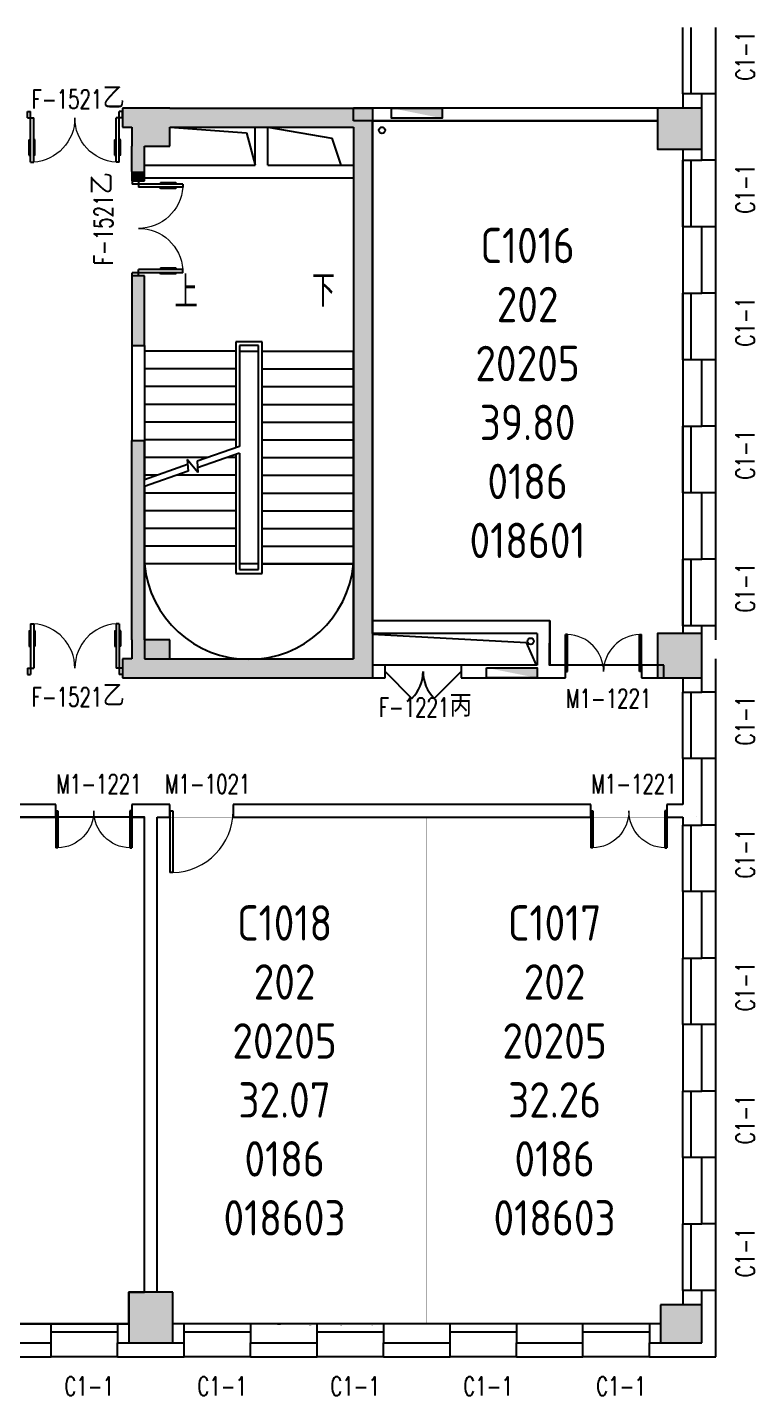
# Model space of a CAD drawing. Extents: x 1456273 to 1532071, y 313528 to 416301.
# Drawn here: x 1520584 to 1532071, y 313528 to 335140 of the extents above; entities that cross this region are included whole.
import ezdxf

# ---------------------------------------------------------------- set-up
doc = ezdxf.new("R2010")
doc.units = 0
doc.header["$LTSCALE"] = 1000
doc.header["$MEASUREMENT"] = 0
for name, color, linetype in [('body', 30, 'Continuous'), ('RM', 4, 'Continuous'), ('RM$', 5, 'Continuous'), ('RM$TXT', 5, 'Continuous'), ('消防', 222, 'Continuous')]:
    doc.layers.add(name, color=color, linetype=linetype)
doc.styles.add('_TCH_DIM', font='SIMPLEX', dxfattribs={"bigfont": 'GBCBIG'})
doc.styles.add('_TCH_WINDOW', font='txt.shx', dxfattribs={"height": 3.5, "bigfont": 'hztxt.shx'})
doc.styles.get("Standard").update_dxf_attribs({"font": 'gbenor.shx', "bigfont": 'gbcbig.shx'})

# ---------------------------------------------------------------- blocks, each defined once
blk = doc.blocks.new('cde')
at = {"layer": '消防'}
blk.add_hatch(color=256, dxfattribs=at).paths.add_polyline_path([(-873426.7166632321, -271674.3896962288), (-874226.7166632321, -271674.3896962288), (-873426.7166632321, -271834.3896962288)])
blk.add_lwpolyline([(-874226.7166632321, -271674.3896962288), (-873426.7166632321, -271674.3896962288), (-873426.7166632321, -271834.3896962288), (-874226.7166632321, -271834.3896962288)], close=True, dxfattribs=at)
blk = doc.blocks.new('$WINLIB2D$00000004')
for p, q in [((-0.5, 0.5), (0.5, 0.5)), ((-0.5, 0.2405796575893152), (0.5, 0.2405796575893152)), ((-0.4999999999999999, -0.5), (0.5, -0.5))]:
    blk.add_line(p, q)
blk = doc.blocks.new('$DorLib2D$00000002')
for p, q in [((-0.5, -5.684341886080802e-17), (-0.5000000000000007, 0.4875)), ((-0.4750000000000007, 0.4875), (-0.5000000000000007, 0.4875)), ((-0.475, -2.842170943040401e-17), (-0.4750000000000007, 0.4875)), ((0.475, -2.842170943040401e-17), (0.4750000000000007, 0.4875)), ((0.4750000000000007, 0.4875), (0.5000000000000007, 0.4875)), ((0.5, -5.684341886080802e-17), (0.5000000000000007, 0.4875)), ((-0.5, -5.684341886080802e-17), (-0.475, -2.842170943040401e-17)), ((0.5, -5.684341886080802e-17), (0.475, -2.842170943040401e-17))]:
    blk.add_line(p, q)
at = {"lineweight": 13}
for centre, start, end in [((-0.4875, -4.263256414560601e-17), 0, 88.53071641864632), ((0.4875, -4.263256414560601e-17), 91.4692835813537, 180)]:
    blk.add_arc(centre, 0.4875, start, end, dxfattribs=at)
blk = doc.blocks.new('$DorLib2D$00000001')
for p, q in [((0.45, 0.9750000000000001), (0.5000000000000002, 0.9750000000000001)), ((0.45, 0), (0.45, 0.9750000000000001)), ((0.5, 0), (0.5, 0.9750000000000001)), ((0.5, 0), (0.45, 0))]:
    blk.add_line(p, q)
at = {"lineweight": 13}
blk.add_arc((0.475, 0), 0.975, 91.4692835813538, 180, dxfattribs=at)
blk = doc.blocks.new('$DorLib2D$00000011')
for p, q in [((-0.4666666602065375, 0.4708801651422996), (-0.46666666020654, -0.06245316819156697)), ((-0.4666666602065375, 0.4708801651422996), (-0.4333333268731733, 0.4708801651422999)), ((-0.4333333268731733, 0.4708801651422999), (-0.4333333268731709, 0.004213498475166344)), ((0.4333333397943598, 0.4708801651422999), (0.4333333397943574, 0.004213498475166344)), ((0.4666666731277241, 0.4708801651422996), (0.4333333397943598, 0.4708801651422999)), ((0.4666666731277241, 0.4708801651422996), (0.4666666731277265, -0.06245316819156697)), ((-0.4833333268732257, 0.3962051976975873), (-0.466666660206538, 0.3962051976975872)), ((-0.41666666020649, 0.3962051976975873), (-0.4333333268731729, 0.3962051976975873)), ((0.4166666731276766, 0.3962051976975873), (0.4333333397943595, 0.3962051976975873)), ((0.4833333397944098, 0.3962051976975873), (0.4666666731277244, 0.3962051976975872)), ((-0.4833333268732233, 0.2345635206386193), (-0.4666666602065386, 0.2345635206386192)), ((-0.41666666020649, 0.2345635206386193), (-0.4333333268731721, 0.2345635206386192)), ((0.4166666731276741, 0.2345635206386193), (0.4333333397943586, 0.2345635206386192)), ((0.4833333397944074, 0.2345635206386193), (0.4666666731277251, 0.2345635206386192)), ((-0.4999999935399067, 0.004213498475166344), (-0.4333333268731709, 0.004213498475166344)), ((-0.4999999935399042, 0.004213498475176044), (-0.4999999935399067, -0.06245316819156697)), ((0.5000000064610932, 0.004213498475166344), (0.4333333397943574, 0.004213498475166344)), ((0.5000000064610907, 0.004213498475176044), (0.5000000064610932, -0.06245316819156697)), ((-0.4999999935399067, -0.06245316819156697), (-0.46666666020654, -0.06245316819156697)), ((0.5000000064610932, -0.06245316819156697), (0.4666666731277265, -0.06245316819156697))]:
    blk.add_line(p, q)
at = {"lineweight": 13}
for p, q in [((-0.4833333268732257, 0.3962051976975873), (-0.4833333268732233, 0.2345635206386193)), ((-0.41666666020649, 0.3962051976975873), (-0.41666666020649, 0.2345635206386193)), ((0.4166666731276766, 0.3962051976975873), (0.4166666731276741, 0.2345635206386193)), ((0.4833333397944098, 0.3962051976975873), (0.4833333397944074, 0.2345635206386193))]:
    blk.add_line(p, q, dxfattribs=at)
for centre, start, end in [((-0.46666666020654, 0.004213498475166344), 0, 85.90395624184767), ((0.4666666731277265, 0.004213498475166344), 94.09604375815232, 180)]:
    blk.add_arc(centre, 0.4666666666671332, start, end, dxfattribs=at)
blk = doc.blocks.new('$DorLib2D$00000116')
at = {"color": 0}
for p, q in [((-0.4999999999999929, 7.105427357601002e-15), (-0.146446609406766, 0.353553390593234)), ((0.5000000000000071, 7.105427357601002e-15), (0.1464466094067731, 0.353553390593234))]:
    blk.add_line(p, q, dxfattribs=at)
for centre, radius, start, end in [((-0.4999999999984652, 4.831690603168681e-13), 0.4999999999984674, 0, 45), ((0.4999999999977511, 9.059419880941277e-13), 0.4999999999976598, 135, 180)]:
    blk.add_arc(centre, radius, start, end, dxfattribs=at)

msp = doc.modelspace()

# ---------------------------------------------------------------- hatches: boundary and pattern name
at = {"layer": 'body'}
for points in [[(1522234.255570168, 333864.5067242803), (1522084.255570173, 333864.5067242811), (1522084.255570173, 333564.5067242752), (1522234.255570168, 333564.5067242803)], [(1522234.255570168, 333264.5028180457), (1522834.255570186, 333264.5028180457), (1522834.255570186, 333864.5067243745), (1522234.255570168, 333864.5067243745)], [(1522834.255570186, 333864.5067243745), (1522834.255570186, 333564.5067243788), (1524284.255570185, 333564.5067243799), (1524284.255570185, 333864.5067243799)], [(1524284.255570185, 333864.5067243799), (1524284.255570185, 333564.5067243799), (1525734.255570207, 333564.5067243867), (1526034.255570204, 333864.5067243848)], [(1526034.255570204, 333864.5067243848), (1525734.255570207, 333564.5067243867), (1525734.255570197, 332864.5067242739), (1526034.255570197, 332864.5067242739)], [(1530534.286820184, 333214.5028179695), (1531234.255570171, 333214.5028179695), (1531234.255570177, 333864.5067242325), (1530534.286820176, 333864.5067242325)], [(1522434.255570169, 333264.5028180457), (1522234.255570169, 333264.5028180457), (1522234.255570169, 332864.5067242712), (1522434.255570169, 332864.5067242711)], [(1522234.255570169, 332864.5067242712), (1522234.255570169, 332714.5067242624), (1522434.25557017, 332714.5067242623), (1522434.255570169, 332864.5067242711)], [(1526034.255570197, 332864.5067242739), (1525734.255570197, 332864.5067242739), (1525734.255570195, 325164.5067243752), (1526034.255570195, 324864.5067243754)], [(1522434.255570167, 330114.5028180303), (1522434.255570169, 331214.5067242814), (1522234.255570168, 331214.5067242815), (1522234.255570167, 330114.5028180304)], [(1522234.255570153, 325464.5067243712), (1522434.255570153, 325464.5067243708), (1522434.255570159, 328614.5028180302), (1522234.255570159, 328614.5028180305)], [(1530534.286820176, 324864.5028180639), (1531234.255570177, 324864.5028180639), (1531234.255570177, 325564.5028179864), (1530534.286820176, 325564.5028179864)], [(1522234.255570175, 324864.5106306167), (1522834.255570175, 324864.5106306167), (1522834.25557018, 325464.506724371), (1522234.25557018, 325464.506724371)], [(1522534.255570151, 324864.5106306167), (1522234.255570175, 324864.5106306167), (1522234.255570177, 325164.5067243658), (1522084.255570164, 325164.5067243655), (1522084.255570165, 324864.5067243662), (1522534.255570151, 324864.5067243665)], [(1522834.255570178, 325164.5067243673), (1522834.255570175, 324864.5106306167), (1522534.255570151, 324864.5106306167), (1522534.255570151, 324864.5067243665), (1526034.255570195, 324864.5067243754), (1525734.255570195, 325164.5067243752)], [(1522184.255570155, 314364.5067241829), (1522884.255570155, 314364.5067241829), (1522884.255570155, 315164.5028179323), (1522184.255570155, 315164.5028179323)], [(1530584.255570656, 314364.5067242315), (1531234.286820291, 314364.5067242315), (1531234.286820282, 314964.5028179843), (1530584.255570656, 314964.5028179843)]]:
    msp.add_hatch(color=256, dxfattribs=at).paths.add_polyline_path(points)

# ---------------------------------------------------------------- linework, layer by layer
for p, q in [((1531234.25557017, 334089.5067243449), (1530934.255570162, 334089.5067243449)), ((1530934.255570162, 334089.5067243449), (1530934.255570164, 333864.5028180304)), ((1531234.255570164, 333864.5028180304), (1531234.25557017, 334089.5067243449)), ((1531459.255570164, 334089.5067243449), (1531234.255570164, 334089.5067243449)), ((1531459.255570164, 333864.5028180304), (1531459.255570164, 334089.5067243449)), ((1522234.255570168, 333864.5067242803), (1522084.255570173, 333864.5067242811)), ((1522084.255570173, 333864.5067242811), (1522084.255570173, 333564.5067242752)), ((1522834.255570186, 333864.5067243745), (1522234.255570168, 333864.5067243745)), ((1522834.255570176, 333864.5067243843), (1524284.255570185, 333864.5067243799)), ((1524284.255570185, 333864.5067243799), (1526034.255570204, 333864.5067243848)), ((1530534.286820155, 333864.5067241021), (1525734.255570197, 333864.506724102)), ((1525734.255570197, 333664.506724102), (1525734.255570197, 333864.506724102)), ((1526034.255570204, 333864.5067243848), (1526034.255570197, 332864.5067242739)), ((1531234.255570177, 333864.5067242325), (1530534.286820176, 333864.5067242325)), ((1530534.286820176, 333864.5067242325), (1530534.286820184, 333214.5028179695)), ((1531234.255570171, 333214.5028179695), (1531234.255570177, 333864.5067242325)), ((1531459.255570165, 333039.5067242392), (1531459.255570164, 333864.5028180304)), ((1522084.255570173, 333564.5067242752), (1522234.255570168, 333564.5067242803)), ((1522234.255570179, 333564.5067242803), (1522234.255570168, 333264.5028180457)), ((1522834.255570175, 333564.5067243802), (1524044.793211212, 333474.1424173664)), ((1522834.255570177, 333564.5067243804), (1524284.255570185, 333564.5067243799)), ((1522834.255570186, 333264.5028180457), (1522834.255570177, 333564.506724377)), ((1524044.793211212, 333474.1424173664), (1524184.255570155, 332964.5067242814)), ((1524184.255570188, 332964.5067242708), (1524184.25557019, 333564.5067243802)), ((1524284.255570185, 333564.5067243799), (1525734.255570207, 333564.5067243867)), ((1524384.255570194, 333564.5067243797), (1525394.793211271, 333390.7266545887)), ((1524384.255570182, 332964.5067242733), (1524384.255570183, 333564.5067243804)), ((1530534.286820155, 333664.5067241021), (1525734.255570197, 333664.506724102)), ((1525734.255570207, 333564.5067243867), (1525734.255570197, 332864.5067242739)), ((1522234.255570169, 332864.5067242712), (1522234.255570175, 333264.5028180595)), ((1522434.255570181, 333264.5028180595), (1522834.255570186, 333264.5028180457)), ((1522434.255570169, 332864.5067242711), (1522434.25557017, 333264.5028180594)), ((1525394.793211271, 333390.7266545887), (1525534.255570214, 332964.506724278)), ((1530534.286820184, 333214.5028179695), (1531234.255570171, 333214.5028179695)), ((1530934.255570208, 333214.5028178969), (1530934.255570165, 333039.5067242391)), ((1530934.255570165, 333039.5067242391), (1531234.255570165, 333039.5067242392)), ((1531234.255570165, 333039.5067242392), (1531234.255570153, 333214.502817897)), ((1531459.255570165, 333039.5067242392), (1531234.255570164, 333039.506724239)), ((1522234.255570169, 332864.5067242712), (1522234.255570169, 332714.5067242624)), ((1522434.25557017, 332964.5067242695), (1524184.255570188, 332964.5067242708)), ((1522434.25557017, 332714.5067242623), (1522434.255570169, 332864.5067242711)), ((1524384.255570182, 332964.5067242733), (1525734.255570196, 332964.5067242745)), ((1525734.255570197, 332864.5067242739), (1525734.255570195, 325164.5067243752)), ((1526034.255570197, 332864.5067242739), (1526034.255570195, 324864.5067243754)), ((1522234.255570169, 332714.5067242624), (1522434.25557017, 332714.5067242623)), ((1522434.25557017, 332764.506724271), (1524284.255570183, 332764.5067242725)), ((1524284.255570183, 332764.5067242725), (1525734.255570196, 332764.5067242763)), ((1531234.255570165, 331989.5067242392), (1530934.255570165, 331989.5067242391)), ((1530934.255570165, 331989.5067242391), (1530934.255570165, 330939.5067243408)), ((1531234.255570165, 330939.5067243408), (1531234.255570165, 331989.5067242392)), ((1531459.255570165, 331989.5067242392), (1531234.255570164, 331989.5067242391)), ((1531459.255570165, 330939.5067243408), (1531459.255570165, 331989.5067242392)), ((1522434.255570169, 331214.5067242814), (1522234.255570168, 331214.5067242815)), ((1522234.255570168, 331214.5067242815), (1522234.255570167, 330114.5028180304)), ((1522434.255570167, 330114.5028180303), (1522434.255570169, 331214.5067242814)), ((1530934.255570165, 330939.5067243408), (1531234.255570165, 330939.5067243408)), ((1531459.255570165, 330939.5067243408), (1531234.255570164, 330939.5067243408)), ((1522234.255570175, 330114.5028180305), (1522234.255570175, 328614.502818031)), ((1522234.255570167, 330114.5028180304), (1522434.255570167, 330114.5028180303)), ((1522434.255570167, 330114.5028180304), (1522434.255570159, 328614.5028180306)), ((1522434.255570198, 330024.5067243729), (1522434.255570198, 327993.2468419659)), ((1523874.255570195, 330024.5067243794), (1522434.255570198, 330024.5067243729)), ((1524294.255570202, 330174.5067244131), (1523874.255570197, 330174.5067244129)), ((1523874.255570197, 330174.5067244129), (1523874.255570196, 328500.651193338)), ((1524234.255570198, 330114.5067243706), (1523934.255570197, 330114.5067243705)), ((1523934.255570197, 330114.5067243705), (1523934.255570198, 328521.7930413134)), ((1523934.255570198, 330024.5067243733), (1523934.255570198, 328521.7930413133)), ((1523934.255570198, 330024.5067243733), (1524234.255570199, 330024.5067243734)), ((1524234.255570199, 326574.5067243757), (1524234.255570198, 330114.5067243706)), ((1524234.255570199, 326664.5067243734), (1524234.255570199, 330024.5067243734)), ((1524294.255570203, 326514.5067243757), (1524294.255570202, 330174.5067244131)), ((1524294.255570204, 330024.5067243791), (1525734.255570199, 330024.5067243734)), ((1525734.255570199, 326664.5067243734), (1525734.255570199, 330024.5067243734)), ((1531234.255570166, 329889.5067243408), (1530934.255570166, 329889.5067243408)), ((1530934.255570166, 329889.5067243408), (1530934.255570166, 328839.50672429)), ((1531234.255570166, 328839.50672429), (1531234.255570166, 329889.5067243408)), ((1531459.255570166, 329889.5067243408), (1531234.255570164, 329889.5067243407)), ((1531459.255570166, 328839.50672429), (1531459.255570166, 329889.5067243408)), ((1523874.255570195, 329744.5067243794), (1522434.255570198, 329744.5067243729)), ((1524294.255570204, 329744.5067243791), (1525734.255570199, 329744.5067243734)), ((1523874.255570195, 329464.5067243794), (1522434.255570198, 329464.5067243729)), ((1524294.255570205, 329464.5067243791), (1525734.255570199, 329464.5067243734)), ((1523874.255570196, 329184.5067243794), (1522434.255570198, 329184.5067243729)), ((1524294.255570205, 329184.5067243791), (1525734.255570199, 329184.5067243734)), ((1523874.255570196, 328904.5067243794), (1522434.255570198, 328904.5067243729)), ((1524294.255570205, 328904.5067243791), (1525734.255570199, 328904.5067243734)), ((1530934.255570166, 328839.50672429), (1531234.255570166, 328839.50672429)), ((1531459.255570166, 328839.50672429), (1531234.255570164, 328839.50672429)), ((1522234.255570153, 325464.5067243712), (1522234.255570159, 328614.5028180305)), ((1522234.255570159, 328614.5028180305), (1522434.255570159, 328614.5028180302)), ((1523874.255570196, 328624.5067243692), (1522434.255570198, 328624.5067243729)), ((1522434.255570153, 325464.5067243708), (1522434.255570159, 328614.5028180302)), ((1523934.255570198, 328521.7930413256), (1523265.005920856, 328285.9734689373)), ((1524294.255570205, 328624.5067243791), (1525734.255570199, 328624.5067243734)), ((1523431.121736824, 328344.5067243807), (1522434.255570199, 328344.5067243729)), ((1523278.728013825, 328108.0704376586), (1523107.964360718, 328315.8828948767)), ((1523107.964360718, 328315.8828948767), (1523122.327244991, 328129.6721864919)), ((1523265.005920856, 328285.9734689373), (1523278.728013825, 328108.0704376586)), ((1523934.255570198, 328415.7666067858), (1523272.967608981, 328182.752447731)), ((1523874.255570196, 328344.5067243794), (1523732.021926778, 328344.5067243819)), ((1523874.255570196, 328394.6247588147), (1523874.255570198, 326514.5067243756)), ((1523934.255570198, 328415.7666067899), (1523934.255570199, 326664.5067243733)), ((1523934.255570198, 328415.7666067899), (1523934.255570198, 326574.5067243756)), ((1524294.255570205, 328344.5067243791), (1525734.255570199, 328344.5067243734)), ((1523114.365556866, 328232.8932076983), (1522434.255570198, 327993.2468419567)), ((1523122.327244991, 328129.6721864919), (1522434.255570198, 327887.2204074156)), ((1522636.489213618, 328064.5067243765), (1522434.255570199, 328064.5067243729)), ((1523874.255570196, 328064.5067243794), (1522937.389403658, 328064.5067243779)), ((1524294.255570205, 328064.5067243791), (1525734.255570199, 328064.5067243734)), ((1522434.255570198, 327887.2204074071), (1522434.255570199, 326664.5067243729)), ((1523874.255570196, 327784.5067243794), (1522434.255570199, 327784.5067243729)), ((1524294.255570205, 327784.5067243791), (1525734.255570199, 327784.5067243734)), ((1531234.255570166, 327789.5067243409), (1530934.255570166, 327789.5067243408)), ((1530934.255570166, 327789.5067243408), (1530934.255570166, 326739.5067243408)), ((1531234.255570166, 326739.5067243409), (1531234.255570166, 327789.5067243409)), ((1531459.255570166, 327789.5067243409), (1531234.255570164, 327789.5067243408)), ((1531459.255570166, 326739.5067243409), (1531459.255570166, 327789.5067243409)), ((1523874.255570196, 327504.5067243794), (1522434.255570199, 327504.5067243729)), ((1524294.255570205, 327504.5067243791), (1525734.255570199, 327504.5067243734)), ((1523874.255570196, 327224.5067243794), (1522434.255570199, 327224.5067243729)), ((1524294.255570205, 327224.5067243791), (1525734.255570199, 327224.5067243734)), ((1523874.255570196, 326944.5067243794), (1522434.255570199, 326944.5067243729)), ((1524294.255570205, 326944.5067243791), (1525734.255570199, 326944.5067243734)), ((1523874.255570196, 326664.5067243794), (1522434.255570199, 326664.5067243729)), ((1522434.255570199, 326664.5067243729), (1522434.2555702, 325164.5067243729)), ((1523874.255570196, 326664.5067243751), (1522434.255570199, 326664.5067243729)), ((1524234.255570197, 326664.5067243738), (1523934.255570199, 326664.5067243751)), ((1523934.255570198, 326574.5067243756), (1524234.255570199, 326574.5067243757)), ((1524294.255570205, 326664.5067243791), (1525734.255570199, 326664.5067243734)), ((1525734.255570199, 326664.5067243738), (1524294.255570205, 326664.5067243737)), ((1525734.2555702, 325164.5067243738), (1525734.255570199, 326664.5067243738)), ((1530934.255570166, 326739.5067243408), (1531234.255570166, 326739.5067243409)), ((1531459.255570166, 326739.5067243409), (1531234.255570165, 326739.5067243408)), ((1523874.255570198, 326514.5067243756), (1524294.255570203, 326514.5067243757)), ((1528834.286820127, 325764.5067242827), (1526034.255570197, 325764.5067242811)), ((1526034.255570197, 325564.5067242811), (1526034.255570197, 325764.5067242811)), ((1528834.286820127, 325764.5067242827), (1528834.286820185, 325064.5067242845)), ((1531234.255570166, 325689.5067243408), (1530934.255570166, 325689.5067243408)), ((1530934.255570166, 325689.5067243408), (1530934.255570122, 325564.5028180135)), ((1531234.255570188, 325564.5028180135), (1531234.255570166, 325689.5067243408)), ((1531459.255570166, 325689.5067243408), (1531234.255570165, 325689.5067243408)), ((1531459.255570165, 325464.5067242811), (1531459.255570166, 325689.5067243408)), ((1528634.286820165, 325564.5067242793), (1526034.255570197, 325564.5067242811)), ((1526034.255570195, 325557.625836401), (1528464.020189425, 325422.7046729622)), ((1528634.286820165, 325564.5067242793), (1528634.286820207, 325064.5067242791)), ((1531234.255570177, 325564.5028179864), (1530534.286820176, 325564.5028179864)), ((1530534.286820176, 325564.5028179864), (1530534.286820176, 324864.5028180639)), ((1531234.255570177, 324864.5028180639), (1531234.255570177, 325564.5028179864)), ((1522234.25557018, 325464.506724371), (1522234.255570177, 325164.5067243661)), ((1522834.25557018, 325464.506724371), (1522434.255570154, 325464.5067243691)), ((1522834.255570174, 325164.5067243678), (1522834.25557018, 325464.506724371)), ((1528464.020189425, 325422.7046729622), (1528621.510763651, 325064.5067242791)), ((1522234.255570177, 325164.5067243349), (1522084.255570164, 325164.5067243655)), ((1522084.255570164, 325164.5067243655), (1522084.255570165, 324864.5067243662)), ((1522434.2555702, 325164.5067243729), (1525734.2555702, 325164.5067243738)), ((1522834.255570174, 325164.5067243715), (1525734.255570195, 325164.5067243752)), ((1526234.27119519, 325064.5067242824), (1526034.255570197, 325064.5067242811)), ((1526034.255570197, 325064.5067242811), (1526034.255570197, 324864.5067242811)), ((1527434.271195211, 325064.5067241079), (1526234.271195211, 325064.506724108)), ((1526234.27119519, 324864.5067242799), (1526234.27119519, 325064.5067242824)), ((1528634.286820207, 325064.5067242791), (1527434.27119521, 325064.5067242815)), ((1527434.27119521, 325064.5067242815), (1527434.27119521, 324864.5067242799)), ((1529084.286820152, 325064.5067242813), (1528834.286820185, 325064.5067242845)), ((1529084.286820152, 324864.5067242807), (1529084.286820152, 325064.5067242813)), ((1530634.255570171, 325064.5067242811), (1530284.286820152, 325064.5067242791)), ((1530284.286820152, 325064.5067242791), (1530284.286820152, 324864.5067242807)), ((1530634.255570171, 324864.5067242811), (1530634.255570171, 325064.5067242811)), ((1531459.255570171, 324639.506724282), (1531459.255570161, 325164.5067242823)), ((1522084.255570165, 324864.5067243662), (1522234.255570175, 324864.5067243732)), ((1522234.255570175, 324864.5106306167), (1522834.255570175, 324864.5106306167)), ((1522834.255570172, 324864.5067243691), (1526034.255570195, 324864.5067243754)), ((1526034.255570197, 324864.5067242811), (1526234.27119519, 324864.5067242799)), ((1527434.27119521, 324864.5067242799), (1528734.286820207, 324864.5067242811)), ((1528734.286820207, 324864.5067242811), (1529084.286820152, 324864.5067242807)), ((1530284.286820152, 324864.5067242807), (1530634.255570171, 324864.5067242811)), ((1530534.286820176, 324864.5028180639), (1531234.255570177, 324864.5028180639)), ((1530934.255570177, 324864.5028181018), (1530934.25557017, 324639.5067242818)), ((1531234.255570145, 324639.5067242819), (1531234.255570104, 324864.5028181018)), ((1530934.25557017, 324639.5067242818), (1531234.255570145, 324639.5067242819)), ((1531459.255570171, 324639.506724282), (1531234.255570161, 324639.5067242819)), ((1531234.255570146, 323589.506724231), (1530934.255570164, 323589.5067242309)), ((1530934.255570164, 323589.5067242309), (1530934.255570146, 322864.5067242766)), ((1531234.255570161, 322864.5067242755), (1531234.255570146, 323589.506724231)), ((1531459.255570171, 323589.5067242311), (1531234.255570161, 323589.5067242311)), ((1531459.255570161, 322864.5067242756), (1531459.255570171, 323589.5067242311)), ((1521034.122977219, 322864.5067242772), (1516734.255570145, 322864.5067242783)), ((1516734.255570145, 322664.5067242777), (1521034.122977219, 322664.5067242777)), ((1521034.122977219, 322664.5067242777), (1521034.122977219, 322864.5067242772)), ((1522434.255570165, 322864.5067242788), (1522234.122977142, 322864.5067242768)), ((1522234.122977142, 322864.5067242768), (1522234.122977142, 322664.5067242777)), ((1522234.122977142, 322664.5067242777), (1522434.25557017, 322664.5067242743)), ((1522834.255570221, 322864.5067242776), (1522434.255570165, 322864.5067242788)), ((1522434.255570172, 315164.502817906), (1522434.25557017, 322664.5067242743)), ((1522634.255570165, 315164.502817906), (1522634.25557017, 322664.5067242823)), ((1522634.25557017, 322664.5067242823), (1522834.255570221, 322664.5067242791)), ((1522834.255570221, 322664.5067242791), (1522834.255570221, 322864.5067242776)), ((1529484.122977142, 322864.5067242759), (1523834.255570145, 322864.5067242773)), ((1523834.255570145, 322864.5067242773), (1523834.255570145, 322664.5067242793)), ((1523834.255570145, 322664.5067242793), (1529484.122977142, 322664.5067242801)), ((1529484.122977142, 322664.5067242801), (1529484.122977142, 322864.5067242759)), ((1530934.255570146, 322864.5067242766), (1530684.122977219, 322864.5067242756)), ((1530684.122977219, 322864.5067242756), (1530684.122977219, 322664.5067242802)), ((1530684.122977219, 322664.5067242802), (1530934.255570165, 322664.5067242834)), ((1530934.255570165, 322664.5067242834), (1530934.255570163, 322539.5067243449)), ((1531156.327571997, 322680.3132740651), (1531156.327571994, 322680.3132740664)), ((1531234.255570161, 322539.5067243449), (1531234.255570164, 322864.5067242788)), ((1531234.255570164, 322864.5067242788), (1531234.255570161, 322864.5067242801)), ((1531459.255570158, 322539.5067243449), (1531459.255570164, 322864.5067242788)), ((1530934.255570163, 322539.5067243449), (1531234.255570161, 322539.5067243449)), ((1531459.255570158, 322539.5067243449), (1531234.255570164, 322539.5067243449)), ((1531234.255570161, 321489.5067243449), (1530934.255570163, 321489.5067243449)), ((1530934.255570163, 321489.5067243449), (1530934.255570163, 320439.5067243449)), ((1531234.255570161, 320439.5067243449), (1531234.255570161, 321489.5067243449)), ((1531459.255570158, 321489.5067243449), (1531234.255570165, 321489.5067243449)), ((1531459.255570159, 320439.5067243449), (1531459.255570158, 321489.5067243449)), ((1530934.255570163, 320439.5067243449), (1531234.255570161, 320439.5067243449)), ((1531459.255570159, 320439.5067243449), (1531234.255570165, 320439.506724345)), ((1531234.255570161, 319389.5067243449), (1530934.255570163, 319389.5067243449)), ((1530934.255570163, 319389.5067243449), (1530934.255570163, 318339.5067243449)), ((1531234.255570161, 318339.5067243449), (1531234.255570161, 319389.5067243449)), ((1531459.255570159, 319389.5067243449), (1531234.255570165, 319389.5067243449)), ((1531459.255570159, 318339.5067243449), (1531459.255570159, 319389.5067243449)), ((1530934.255570163, 318339.5067243449), (1531234.255570161, 318339.5067243449)), ((1531459.255570159, 318339.5067243449), (1531234.255570165, 318339.5067243449)), ((1531234.255570161, 317289.5067243449), (1530934.255570163, 317289.5067243449)), ((1530934.255570163, 317289.5067243449), (1530934.255570163, 316239.5067243449)), ((1531234.255570161, 316239.5067243449), (1531234.255570161, 317289.5067243449)), ((1531459.255570159, 317289.5067243449), (1531234.255570165, 317289.5067243449)), ((1531459.255570159, 316239.5067243449), (1531459.255570159, 317289.5067243449)), ((1530934.255570163, 316239.5067243449), (1531234.255570161, 316239.5067243449)), ((1531459.255570159, 316239.5067243449), (1531234.255570165, 316239.5067243449)), ((1522884.255570155, 315164.5028179323), (1522184.255570155, 315164.5028179323)), ((1522184.255570155, 315164.5028179323), (1522184.255570155, 314364.5067241829)), ((1522884.255570155, 314364.5067241829), (1522884.255570155, 315164.5028179323)), ((1531234.255570162, 315189.5067243957), (1530934.255570163, 315189.5067243957)), ((1530934.255570163, 315189.5067243957), (1530934.255570092, 314964.5028180177)), ((1531234.255570168, 314964.5028180177), (1531234.255570162, 315189.5067243957)), ((1531459.255570159, 315189.5067243957), (1531234.255570165, 315189.5067243957)), ((1531459.255570165, 314139.5067242769), (1531459.255570159, 315189.5067243957)), ((1531234.286820282, 314964.5028179843), (1530584.255570656, 314964.5028179843)), ((1530584.255570656, 314964.5028179843), (1530584.255570656, 314364.5067242315)), ((1531234.286820291, 314364.5067242315), (1531234.286820282, 314964.5028179843)), ((1520959.255570221, 314664.5067242824), (1519909.255570221, 314664.5067242824)), ((1520959.255570221, 314364.5067242824), (1520959.255570221, 314664.5067242824)), ((1522184.255570211, 314664.5067243358), (1522009.255570221, 314664.5067242824)), ((1522009.255570221, 314664.5067242824), (1522009.255570221, 314364.5067242824)), ((1523059.255570272, 314664.5067242768), (1522884.255570136, 314664.5067242624)), ((1523059.255570272, 314364.5067242774), (1523059.255570272, 314664.5067242768)), ((1525159.255570221, 314664.5067242775), (1524109.255570323, 314664.5067242771)), ((1524109.255570323, 314664.5067242771), (1524109.255570323, 314364.5067242769)), ((1525159.255570221, 314364.5067242764), (1525159.255570221, 314664.5067242775)), ((1527259.255570221, 314664.5067242782), (1526209.255570221, 314664.5067242778)), ((1526209.255570221, 314664.5067242778), (1526209.255570221, 314364.5067242759)), ((1527259.255570221, 314364.5067242754), (1527259.255570221, 314664.5067242782)), ((1529359.255570221, 314664.5067242789), (1528309.255570221, 314664.5067242786)), ((1528309.255570221, 314664.5067242786), (1528309.255570221, 314364.506724275)), ((1529359.255570221, 314364.5067242744), (1529359.255570221, 314664.5067242789)), ((1530584.255570566, 314664.5067242905), (1530409.255570221, 314664.5067242793)), ((1530409.255570221, 314664.5067242793), (1530409.255570221, 314364.5067242739)), ((1519909.255570221, 314364.5067242824), (1520959.255570221, 314364.5067242824)), ((1520959.255570221, 314139.506724282), (1520959.255570221, 314364.506724281)), ((1522009.255570221, 314364.5067242824), (1522184.255570211, 314364.5067243027)), ((1522009.255570221, 314139.5067242818), (1522009.255570221, 314364.506724281)), ((1522184.255570155, 314364.5067241829), (1522884.255570155, 314364.5067241829)), ((1522884.255570136, 314364.5067242055), (1523059.255570272, 314364.5067242774)), ((1523059.255570272, 314139.5067242848), (1523059.255570272, 314364.5067242808)), ((1524109.255570323, 314364.5067242769), (1525159.255570221, 314364.5067242764)), ((1524109.255570323, 314139.5067242843), (1524109.255570323, 314364.5067242802)), ((1525159.255570221, 314139.5067242839), (1525159.255570221, 314364.5067242798)), ((1526209.255570221, 314364.5067242759), (1527259.255570221, 314364.5067242754)), ((1526209.255570221, 314139.5067242834), (1526209.255570221, 314364.5067242793)), ((1527259.255570221, 314139.5067242829), (1527259.255570221, 314364.5067242787)), ((1528309.255570221, 314364.506724275), (1529359.255570221, 314364.5067242744)), ((1528309.255570221, 314139.5067242824), (1528309.255570221, 314364.5067242783)), ((1529359.255570221, 314139.5067242819), (1529359.255570221, 314364.5067242777)), ((1530409.255570221, 314364.5067242739), (1530584.255570566, 314364.5067243027)), ((1530409.255570221, 314139.5067242815), (1530409.255570221, 314364.5067242773)), ((1530584.255570656, 314364.5067242315), (1531234.286820291, 314364.5067242315)), ((1519909.255570221, 314139.5067242822), (1520959.255570221, 314139.506724282)), ((1522009.255570221, 314139.5067242818), (1522534.255570163, 314139.506724281)), ((1522534.255570163, 314139.506724281), (1523059.255570272, 314139.5067242848)), ((1524109.255570323, 314139.5067242843), (1525159.255570221, 314139.5067242839)), ((1526209.255570221, 314139.5067242834), (1527259.255570221, 314139.5067242829)), ((1528309.255570221, 314139.5067242824), (1529359.255570221, 314139.5067242819)), ((1530409.255570221, 314139.5067242815), (1531459.255570165, 314139.5067242769))]:
    msp.add_line(p, q, dxfattribs=at)
for points in [[(1523066.827782394, 330454.8455832126, 0, 0, 0), (1523066.827782394, 329924.8455832126, 120, 0, 0), (1523066.827782394, 329474.8455832126, 0, 0, 0)], [(1525221.076852128, 330576.4116397636, 0, 0, 0), (1525221.076852127, 326248.044796535, 0, 0, 0), (1523071.076852127, 326248.044796535, 0, 0, 0), (1523071.076852127, 328633.9221033555, 120, 0, 0), (1523071.076852127, 329083.9221033555, 0, 0, 0)]]:
    msp.add_lwpolyline(points, format="xyseb", dxfattribs=at)
msp.add_arc((1524084.255570199, 326815.118185779), 1656.859623597558, 185.2154869899105, 354.7845130100895, dxfattribs=at)
at = {"layer": 'RM'}
msp.add_lwpolyline([(1514034.25504149, 321964.5224372805), (1514034.255041473, 321114.5029056176), (1514484.255041601, 321114.5029056176), (1514484.255041601, 320414.5029055635), (1514034.255041483, 320414.5029055543), (1514034.255041483, 315164.5029055445), (1514484.255041327, 315164.5029055445), (1514484.255041327, 314664.5068118126), (1522184.25504153, 314664.5068118994), (1522184.255041474, 315164.5029054959), (1522434.255041491, 315164.5029054696), (1522434.255041489, 322664.5068118379), (1514634.25504164, 322664.5068118399), (1514634.255041598, 321964.5224373373)], close=True, dxfattribs=at)
at = {"layer": 'RM$'}
msp.add_lwpolyline([(1526034.255041531, 333664.5068117523), (1530534.286291492, 333664.5068117524), (1530534.286291503, 333214.5029055331), (1530934.255041504, 333214.5029055331), (1530934.255041508, 325564.5029055236), (1530534.286291503, 325564.5029055331), (1530534.286291503, 325064.506811794), (1528833.206765687, 325064.506811794), (1528834.286291446, 325764.5068118463), (1526034.255041525, 325764.5068118447)], close=True, dxfattribs=at)
at = {"layer": 'RM$', "const_width": 1}
msp.add_lwpolyline([(1522634.255041463, 322664.5067242823), (1526659.189273644, 322664.5067242797), (1526659.189273656, 314664.5068117974), (1522884.255041474, 314664.5068118062), (1522884.255041474, 315164.5028179322), (1522634.255570165, 315164.502817906)], close=True, dxfattribs=at)
msp.add_lwpolyline([(1526888.387819323, 322664.5067242797), (1526888.387819326, 314664.506724278), (1530584.255570656, 314664.5047711079), (1530584.255570656, 314964.5028179843), (1530934.255570092, 314964.5028178731), (1530934.255570165, 322664.5067242834), (1526888.387819323, 322664.5067242797)], dxfattribs=at)
at = {"layer": '消防', "linetype": 'Continuous'}
for centre in [(1526184.255570262, 333514.4989115862), (1528534.286820199, 325444.4989116687)]:
    msp.add_circle(centre, 50, dxfattribs=at)

# ---------------------------------------------------------------- block references
at = {"layer": 'body'}
ref = msp.add_blockref('$WINLIB2D$00000004', (1531196.755570164, 334614.5067243344), dxfattribs=dict(at, xscale=1050, yscale=525, zscale=1050, rotation=90.00000000000165))
ref.add_attrib('A', 'C1-1', (1532070.505570173, 334299.5067243336), dxfattribs={"height": 297.5, "rotation": 90.00000000000165, "style": '_TCH_WINDOW', "width": 0.7058823529411765})
at = {"layer": 'body', "xscale": 1500, "zscale": 1500}
for p, yscale in [((1521334.255570173, 333714.5067242804), -1500), ((1521334.255570161, 325014.5067243635), 1500)]:
    msp.add_blockref('$DorLib2D$00000011', p, dxfattribs=dict(at, yscale=yscale))
at = {"layer": 'body'}
ref = msp.add_blockref('$WINLIB2D$00000004', (1531196.755570164, 332514.5067242562), dxfattribs=dict(at, xscale=1050, yscale=525, zscale=1050, rotation=90.00000000000318))
ref.add_attrib('A', 'C1-1', (1532070.505570168, 332199.5067242554), dxfattribs={"height": 297.5, "rotation": 90.00000000000318, "style": '_TCH_WINDOW', "width": 0.7058823529411765})
for name, p, xscale, yscale, zscale, rotation in [('$DorLib2D$00000011', (1522334.255570168, 331964.5067242729), 1500, -1500, 1500, 89.99999999996666), ('$DorLib2D$00000116', (1526834.271195202, 324964.5067242811), 1200, 1200, 1200, 180)]:
    msp.add_blockref(name, p, dxfattribs=dict(at, xscale=xscale, yscale=yscale, zscale=zscale, rotation=rotation))
ref = msp.add_blockref('$WINLIB2D$00000004', (1531196.755570164, 330414.5067243333), dxfattribs=dict(at, xscale=1050, yscale=525, zscale=1050, rotation=90.00000000000318))
ref.add_attrib('A', 'C1-1', (1532070.505570168, 330099.5067243334), dxfattribs={"height": 297.5, "rotation": 90.00000000000318, "style": '_TCH_WINDOW', "width": 0.7058823529411765})
ref = msp.add_blockref('$WINLIB2D$00000004', (1531196.755570164, 328314.5067243339), dxfattribs=dict(at, xscale=1050, yscale=525, zscale=1050, rotation=90.00000000000318))
ref.add_attrib('A', 'C1-1', (1532070.505570173, 327999.5067243332), dxfattribs={"height": 297.5, "rotation": 90.00000000000318, "style": '_TCH_WINDOW', "width": 0.7058823529411765})
ref = msp.add_blockref('$WINLIB2D$00000004', (1531196.755570165, 326214.5067243333), dxfattribs=dict(at, xscale=1050, yscale=525, zscale=1050, rotation=90.00000000000318))
ref.add_attrib('A', 'C1-1', (1532070.505570168, 325899.5067243332), dxfattribs={"height": 297.5, "rotation": 90.00000000000318, "style": '_TCH_WINDOW', "width": 0.7058823529411765})
ref = msp.add_blockref('$DorLib2D$00000002', (1529684.286820152, 324964.5067242811), dxfattribs=dict(at, xscale=-1200, yscale=-1200, zscale=-1200, rotation=180))
ref.add_attrib('A', 'M1-1221', (1529089.286820152, 324390.7567242811), dxfattribs={"height": 297.5, "style": '_TCH_WINDOW', "width": 0.7058823529411765})
ref = msp.add_blockref('$WINLIB2D$00000004', (1531196.755570161, 324114.506724256), dxfattribs=dict(at, xscale=1050, yscale=525, zscale=1050, rotation=90.0000000000174))
ref.add_attrib('A', 'C1-1', (1532070.505570168, 323799.5067242556), dxfattribs={"height": 297.5, "rotation": 90.0000000000174, "style": '_TCH_WINDOW', "width": 0.7058823529411765})
ref = msp.add_blockref('$DorLib2D$00000002', (1521634.122977188, 322764.5067242788), dxfattribs=dict(at, xscale=-1200, yscale=1200, zscale=-1200, rotation=180))
ref.add_attrib('A', 'M1-1221', (1521039.122977188, 323040.7567242788), dxfattribs={"height": 297.5, "style": '_TCH_WINDOW', "width": 0.7058823529411765})
ref = msp.add_blockref('$DorLib2D$00000001', (1523334.255570162, 322764.5067242789), dxfattribs=dict(at, xscale=1000, yscale=1000, zscale=1000, rotation=180.0000000000084))
ref.add_attrib('A', 'M1-1021', (1522756.755570162, 323040.7567242789), dxfattribs={"height": 297.5, "style": '_TCH_WINDOW', "width": 0.7058823529411765})
ref = msp.add_blockref('$DorLib2D$00000002', (1530084.122977187, 322764.5067242799), dxfattribs=dict(at, xscale=-1200, yscale=1200, zscale=-1200, rotation=180.0000000000084))
ref.add_attrib('A', 'M1-1221', (1529489.122977187, 323040.7567242788), dxfattribs={"height": 297.5, "style": '_TCH_WINDOW', "width": 0.7058823529411765})
ref = msp.add_blockref('$WINLIB2D$00000004', (1531196.755570164, 322014.5067243336), dxfattribs=dict(at, xscale=1050, yscale=525, zscale=1050, rotation=90))
ref.add_attrib('A', 'C1-1', (1532070.505570168, 321699.5067243334), dxfattribs={"height": 297.5, "rotation": 90, "style": '_TCH_WINDOW', "width": 0.7058823529411765})
ref = msp.add_blockref('$WINLIB2D$00000004', (1531196.755570164, 319914.506724334), dxfattribs=dict(at, xscale=1050, yscale=525, zscale=1050, rotation=90))
ref.add_attrib('A', 'C1-1', (1532070.505570173, 319599.5067243332), dxfattribs={"height": 297.5, "rotation": 90, "style": '_TCH_WINDOW', "width": 0.7058823529411765})
ref = msp.add_blockref('$WINLIB2D$00000004', (1531196.755570164, 317814.5067243335), dxfattribs=dict(at, xscale=1050, yscale=525, zscale=1050, rotation=90))
ref.add_attrib('A', 'C1-1', (1532070.505570168, 317499.5067243334), dxfattribs={"height": 297.5, "rotation": 90, "style": '_TCH_WINDOW', "width": 0.7058823529411765})
ref = msp.add_blockref('$WINLIB2D$00000004', (1531196.755570164, 315714.5067243634), dxfattribs=dict(at, xscale=1050, yscale=525, zscale=1050, rotation=90))
ref.add_attrib('A', 'C1-1', (1532070.505570163, 315399.5067243634), dxfattribs={"height": 297.5, "rotation": 90, "style": '_TCH_WINDOW', "width": 0.7058823529411765})
ref = msp.add_blockref('$WINLIB2D$00000004', (1521484.255570218, 314402.006724281), dxfattribs=dict(at, xscale=-1050, yscale=525, zscale=-1050))
ref.add_attrib('A', 'C1-1', (1521169.255570218, 313528.2567242814), dxfattribs={"height": 297.5, "style": '_TCH_WINDOW', "width": 0.7058823529411765})
ref = msp.add_blockref('$WINLIB2D$00000004', (1523584.255570296, 314402.006724281), dxfattribs=dict(at, xscale=-1050, yscale=525, zscale=-1050))
ref.add_attrib('A', 'C1-1', (1523269.255570296, 313528.2567242814), dxfattribs={"height": 297.5, "style": '_TCH_WINDOW', "width": 0.7058823529411765})
ref = msp.add_blockref('$WINLIB2D$00000004', (1525684.255570218, 314402.006724281), dxfattribs=dict(at, xscale=-1050, yscale=525, zscale=-1050))
ref.add_attrib('A', 'C1-1', (1525369.255570218, 313528.2567242814), dxfattribs={"height": 297.5, "style": '_TCH_WINDOW', "width": 0.7058823529411765})
ref = msp.add_blockref('$WINLIB2D$00000004', (1527784.255570218, 314402.006724281), dxfattribs=dict(at, xscale=-1050, yscale=525, zscale=-1050))
ref.add_attrib('A', 'C1-1', (1527469.255570218, 313528.2567242762), dxfattribs={"height": 297.5, "style": '_TCH_WINDOW', "width": 0.7058823529411765})
ref = msp.add_blockref('$WINLIB2D$00000004', (1529884.255570246, 314402.006724281), dxfattribs=dict(at, xscale=-1050, yscale=525, zscale=-1050))
ref.add_attrib('A', 'C1-1', (1529569.255570245, 313528.256724271), dxfattribs={"height": 297.5, "style": '_TCH_WINDOW', "width": 0.7058823529411765})
at = {"layer": '消防'}
for p in [(2400560.972225907, 605538.8886047916), (2402061.003483406, 596698.8964204718)]:
    msp.add_blockref('cde', p, dxfattribs=at)

# ---------------------------------------------------------------- texts
at = {"layer": 'body', "style": '_TCH_WINDOW', "width": 0.7058823529411765}
for s, p in [('F-1521', (1520651.617774897, 333857.0081965441)), ('F-1521', (1520651.617774887, 324414.5067243619)), ('F-1221', (1526133.720014099, 324252.0010032242))]:
    msp.add_text(s, height=297.5, dxfattribs=at).set_placement(p)
at = {"layer": 'body'}
for s, height, style, p in [('乙', 350, '_TCH_WINDOW', (1521771.617774897, 333857.0081965441)), ('上', 506.3829787234042, '_TCH_DIM', (1522910.444803671, 330702.7774504087)), ('下', 506.3829787234042, '_TCH_DIM', (1525078.656639362, 330726.4116397636)), ('乙', 350, '_TCH_WINDOW', (1521771.617774887, 324414.5067243647)), ('丙', 350, '_TCH_WINDOW', (1527253.720014099, 324252.0010032242))]:
    msp.add_text(s, height=height, dxfattribs=dict(at, style=style)).set_placement(p)
at = {"layer": 'body', "style": '_TCH_WINDOW'}
msp.add_text('乙', height=350, rotation=89.99999999996666, dxfattribs=at).set_placement((1521934.255570168, 332501.8689289975))
at = {"layer": 'body', "style": '_TCH_WINDOW', "width": 0.7058823529411765}
msp.add_text('F-1521', height=297.5, rotation=89.99999999996666, dxfattribs=at).set_placement((1521934.255570168, 331381.8689289975))
at = {"layer": 'RM$TXT', "char_height": 558.8, "attachment_point": 8}
for s, insert in [('C1016^M^J202^M^J20205^M^J39.80^M^J0186^M^J018601^M^J', (1528484.255041516, 326756.7734784398)), ('C1018^M^J202^M^J20205^M^J32.07^M^J0186^M^J018603^M^J', (1524646.72215756, 316056.7734347065)), ('C1017^M^J202^M^J20205^M^J32.26^M^J0186^M^J018603^M^J', (1528911.321694744, 316056.7724143623))]:
    msp.add_mtext(s, dxfattribs=dict(at, insert=insert))

doc.saveas('drawing.dxf')
